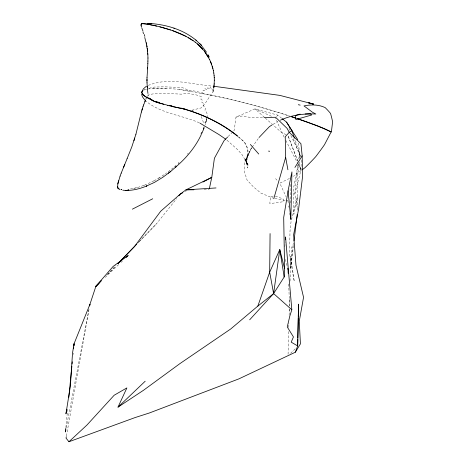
<?xml version="1.0" encoding="UTF-8"?>
<svg xmlns="http://www.w3.org/2000/svg" width="465" height="465" viewBox="0 0 465 465"><rect width="100%" height="100%" fill="white"/><g stroke="black" fill="none" stroke-linecap="round" stroke-linejoin="round"><path stroke-width="0.35" stroke-dasharray="2.33 1.74" d="M297.658 210.25L294.833 194.044L301.035 169.783L301.244 160.006M288.079 354.266L288.701 331.068M288.8 327.441L288.916 323.094M289.125 315.119L289.282 309.318M289.381 305.697L289.596 297.722M290.038 281.046L291.607 247.008L292.805 246.77L293.473 241.829M284.83 246.839L285.132 242.596M73.243 354.458L73.348 353.028M294.833 194.044L296.263 177.816L298.007 165.127M65.873 427.62L67.71 408.822M298.013 164.976L293.531 188.261L293.863 214.313L297.437 196.579L291.049 221.625L290.015 230.925L289.503 254.483L294.258 281.447L290.573 256.105L290.73 268.072L292.805 246.77M238.15 136.733A115.279 73.935 10.5 0 1 244.177 142.121A36.096 22.047 13 0 1 247.711 150.898L246.712 164.186L246.473 158.768L247.833 168.005L245.072 158.646L247.13 163.418C241.829 152.642 252.018 173.183 246.13 161.378M290.474 184.442L290.067 187.936L290.433 202.862M290.73 268.072L293.502 245.148M281.604 118.186L277.756 115.128L254.977 108.92L236.017 117.087L234.186 130.438L233.174 131.456M298.879 158.78L299.559 153.845L300.407 156.577M299.605 161.913L297.187 179.095L297.612 207.506M298.983 158.588L299.733 153.619L294.909 139.512M213.336 90.658L213.633 88.856M66.437 435.972L89.141 308.667M66.274 427.684L89.088 308.655M213.389 89.815L212.877 92.244A16.019 9.19 7.2 0 0 210.32 86.943L209.709 89.332L207.82 87.728L207.187 90.007L204.902 88.548L204.344 90.815L203.129 90.193L202.275 93.221L196.835 91.454L187.558 89.89L182.844 87.792L177.944 87.408L164.441 86.827L154.415 87.06L150.253 87.972L148.951 88.798L148.149 89.966M206.972 117.808L207.413 115.895A15.7 9.097 16.6 0 0 205.007 110.286L205.46 107.781L203.629 106.078L204.007 103.66L201.758 102.201L202.147 100.016L200.944 99.405L201.328 96.569L195.905 94.802L186.657 93.227L181.385 94.163L167.249 93.413L155.932 93.436L148.94 94.598M205.303 123.719L206.809 118.476A15.769 9.137 17.6 0 1 204.333 123.184L203.624 123.039L200.903 115.436M206.111 121.121L206.815 118.494M206.541 120.243L205.21 124.823M247.531 155.205L246.02 159.251L244.77 161.123L244.369 171.631L247.066 180.013L253.39 186.849L260.917 193.109L273.17 198.16M246.293 159.233L251.513 147.917L245.049 161.105C247.287 158.222 248.386 154.514 247.984 150.875A36.101 22.047 13.1 0 0 244.445 142.098A115.291 73.941 10.5 0 0 238.417 136.716M145.528 99.464L146.074 98.214M247.217 157.251L249.659 151.671L246.409 158.983M145.975 99.289L146.492 98.208M147.266 96.569L147.684 95.749M250.67 149.329L251.815 147.69M252.193 147.143L258.633 138.064M276.594 116.599L277.756 115.128M138.82 242.073L156.635 223.613L176.717 198.538M187.395 154.171L188.279 153.136M107.438 274.397L109.444 272.321M109.949 271.804L115.971 265.585M137.559 243.305L139.064 241.748M139.564 241.23L156.635 223.613M107.38 274.478L115.378 266.242M228.135 136.524L232.669 131.961M290.619 353.249L295.781 348.308M105.264 277.373L118.813 264.457M120.894 262.469L122.458 260.981M176.177 165.238L173.614 167.47M173.166 167.819L169.969 170.423M169.963 170.405L165.43 173.77M301.198 170.585L293.421 176.328M162.239 175.939L164.889 174.143M143.499 90.408L144.51 89.762M159.53 177.63L157.275 178.99L162.239 175.921M273.054 124.329L277.878 121.493M153.996 180.809L156.781 179.263M185.326 191.406L186.587 190.737M289.457 178.479L279.785 183.169L286.085 196.73M153.991 180.786L145.4 184.814M148.294 85.397C169.033 76.841 191.365 84.409 212.639 86.13M143.644 185.448L139.523 186.918M143.65 185.471L145.394 184.797M139.517 186.901L133.565 188.511M136.745 187.691L127.799 189.493L130.566 189.104M144.266 89.791L146.678 89.228M191.83 110.257L201.299 107.874L204.955 103.788L210.819 94.726A16.165 9.254 6.2 0 0 213.394 89.757M273.281 196.079L270.537 196.567L269.81 203.658L283.633 201.665L283.069 198.933L274.652 195.841M236.017 117.087L242.12 116.018L251.693 117.668L263.277 117.476M147.882 88.949L159.512 88.158L167.429 88.466M152.851 88.379C165.505 87.902 178.223 88.896 190.662 91.268M204.065 189.714L209.14 189.679M178.979 89.402L213.406 95.616A673.541 647.152 19.3 0 1 258.406 106.555L269.555 109.757A673.541 647.152 19.3 0 1 289.771 116.081M285.074 200.369L274.362 198.398M201.804 93.372L213.156 95.639A673.361 647.03 19 0 1 258.151 106.578L269.293 109.781A673.361 647.03 19 0 1 290.073 116.291M286.266 200.566L287.469 200.863M199.351 122.812C181.832 115.146 161.372 113.64 146.091 101.289M286.103 134.658L281.866 132.787L264.655 117.511M271.467 116.297L254.977 108.92L264.12 117.035M191.58 110.252L193.399 111.106M226.949 140.18L237.737 149.742L242.375 155.083L248.037 165.081L246.241 161.663L247.799 164.686M275.553 178.636L276.966 180.147M284.179 137.251L275.425 118.064M285.83 140.442L297.728 163.401M298.059 164.04L301.035 169.783L298.751 163.779M290.811 135.559L299.733 153.619L300.309 156.903L292.648 136.855M289.05 128.148L290.166 130.828M297.693 161.035L287.922 135.466L297.74 161.111M298.722 163.727L301.035 169.783M285.312 259.383L287.138 266.143M287.812 200.299L288.259 203.1M288.707 205.902L288.934 207.303M298.239 143.081L300.309 156.903M288.672 284.028L289.59 306.127M289.654 308.958L289.742 312.497M179.008 162.669L178.159 163.459L179.013 162.686"/><path stroke-width="0.7" d="M270.078 233.575L269.677 272.17L273.606 293.589L291.822 309.76L289.823 316.031L287.26 326.959L293.438 336.933L291.2 342.164L297.67 345.931L295.351 352.214L238.836 378.894L149.457 412.949L135.094 417.57L68.942 441.75L66.053 438.117L66.309 436.687M147.899 61.118L147.963 57.986M297.809 339.45L297.67 345.931L298.553 304.151L298.292 316.398M297.838 338.009L298.263 317.839M147.016 77.731L146.975 80.881M147.847 63.438L147.905 61.06M117.633 186.5L117.633 186.581A3.772 3.749 34.8 0 0 117.657 186.913A3.772 3.749 34.8 0 0 117.697 187.238A3.772 3.749 34.8 0 0 117.767 187.564A3.772 3.749 34.8 0 0 117.848 187.883L118.279 188.377L117.883 187.866A2.319 0.831 78.6 0 1 117.802 187.546A2.319 0.831 78.6 0 1 117.738 187.215A2.319 0.831 78.7 0 1 117.68 186.889L117.825 183.902L120.098 176.072M290.387 216.405L290.834 219.207L291.933 171.852L288.079 190.819L283.702 217.457L284.586 268.607L284.191 276.966L273.606 293.589L249.659 319.821M214.324 80.125L214.162 83.845M147.655 67.57L147.853 63.385M147.01 77.789L147.597 68.837M147.597 68.896L147.661 67.518M214.08 84.979L214.167 83.787M285.336 239.766L285.539 236.935L291.822 309.76M73.894 345.884L74.057 343.74L89.908 304.377L95.889 286.312L113.152 266.404L128.189 255.518L126.102 257.505M65.803 428.346L65.455 431.962L65.861 429.823M68.837 397.25L71.872 366.158M72.081 363.99L72.296 361.817M73.563 348.802L73.708 347.355M73.848 345.908L74.057 343.74L72.523 353.016L70.372 385.967L65.949 413.85L66.693 409.659M213.731 88.251L214.016 85.827M213.79 87.408L214.086 84.921M294.019 240.847L297.222 214.336M141.779 23.576A2.773 1.104 83.1 0 1 141.935 23.529L142.836 23.541L142.011 23.674M209.43 188.308L211.778 177.363L214.4 158.274L224.101 140.581L227.629 137.03M117.825 183.925L118.558 180.763M141.395 111.995L135.919 134.251M141.401 112.013L143.011 106.683M273.769 198.741L285.65 157.362L285.237 136.768L289.218 132.333L291.921 130.775L286.545 122.121L282.15 118.622M141.901 110.217L142.354 108.711M135.914 134.234L131.833 146.795L127.125 158.658M133.955 140.709L134.757 138.041M68.942 441.75L86.996 424.987L114.169 395.238L126.887 387.903L118 407.148L143.522 390.263L180.002 363.554L230.733 328.964L257.848 306.086L269.677 272.17L279.785 249.571L284.586 268.607M143.017 106.694L143.627 104.951M120.098 176.09L121.208 173.102M118.517 188.837L118.546 188.796C117.86 188.133 118.86 189.191 118.29 188.703A3.877 2.575 38.1 0 1 118.087 188.476L118.052 188.104L119.302 189.162M143.627 104.968L145.301 100.766M141.982 91.954L143.249 88.995L146.335 86.228M141.151 26.075L141.18 24.389M203.379 128.915L204.129 126.951M121.208 173.125L127.119 158.641M204.089 128.073L201.932 133.199M141.174 24.453L141.494 23.791A2.773 1.099 83.1 0 1 141.744 23.605M123.562 167.266L124.76 164.372M142.238 91.076L141.558 92.651C143.278 96.342 147.434 97.79 150.852 99.452M142.482 91.053L141.808 92.628C143.528 96.313 147.684 97.766 151.102 99.423M144.894 101.725L145.446 100.463M201.049 134.042L201.769 132.508M201.31 134.525C195.376 147.236 186.163 158.187 175.508 167.22L176.061 166.737L170.864 171.323L162.849 177.281L154.473 182.385L146.289 186.14L146.841 185.942C139.308 189.028 131.008 191.144 122.824 190.202M295.351 352.214L300.425 343.862L299.268 321.222L303.552 297.321L295.973 265.201L293.618 234.674L298.571 209.337L302.552 176.619L302.18 155.856L300.925 143.708L289.218 132.333L287.097 128.392L275.582 117.273L263.998 117.465M294.926 167.429L302.18 155.856M178.949 195.748L180.286 194.079L185.954 189.848L211.778 177.363L202.961 182.042M141.331 24.07L141.348 24.046A4.394 1.168 8.2 0 1 141.534 23.895A4.394 1.168 8.2 0 1 141.831 23.744M259.052 137.483L269.421 126.637L271.868 125.056M99.016 283.33L95.889 286.312L100.911 281.133M117.976 263.51L136.553 244.34M95.889 286.312L101.387 280.651M117.878 263.667L134.368 246.688L160.716 211.215L180.286 194.079L182.809 192.743M118 407.148L145.196 381.219M257.848 306.086L273.606 293.589L279.785 249.571L284.191 276.966M302.285 169.748L305.005 167.662A252.059 241.509 81.5 0 0 315.729 156.688A469.569 422.313 60.5 0 0 324.489 144.725L331.121 132.002A108.101 67.175 16.8 0 0 313.445 124.475A673.361 647.03 19 0 0 297.292 118.72M168.295 173.201L170.26 171.771M142.36 23.546L142.011 23.587L146.737 24.093M132.362 209.163L152.729 198.77M280.372 120.191C291.439 115.128 303.709 113.402 315.84 114.018L312.474 112.263L303.988 105.915C311.062 104.416 318.455 104.468 325.122 107.572A216.661 82.59 2.1 0 1 330.569 113.489A383.573 190.586 13 0 1 332.603 121.784L331.388 131.984A108.118 67.175 16.8 0 0 313.706 124.451A673.541 647.152 19.3 0 0 297.554 118.697M300.146 114.099L295.507 115.465L295.833 119.528L311.62 115.024L310.451 113.791L305.162 113.983M142.418 23.535L142.871 23.535M216.016 187.947L185.954 189.848L193.922 189.79M128.48 190.412L125.655 190.452M147.324 23.326C164.813 24.11 182.855 29.092 196.439 40.554M149.067 23.378L150.305 23.436L148.254 23.343L151.544 23.517L149.189 23.384M142.831 23.599L145.603 23.913M213.33 86.182L279.866 95.395L313.613 104.108L308.574 102.858L313.207 103.98M121.301 189.511L121.807 189.575M120.83 189.476L121.301 189.528M142.575 23.552L143.017 23.622L142.523 23.732A4.522 1.883 -15 0 1 142.255 23.692L141.901 23.738M146.155 23.936L151.886 25.034M147.364 24.134L156.589 26.087M186.302 109.432L172.224 106.514M298.298 104.718L300.187 105.119M182.088 108.659L167.749 105.398M152.776 25.145C164.18 27.772 175.625 30.911 186.017 36.41M309.737 103.131L312.346 103.8M169.551 105.404L171.527 105.91M169.295 105.433L173.247 106.439M159.85 26.825L170.481 29.958M167.993 105.404C161.558 103.335 153.909 102.742 148.812 97.923M119.296 189.145L119.627 189.255M163.854 104.3C158.989 102.637 153.328 101.928 149.434 98.318M156.385 101.591L159.559 102.649M172.277 30.504L185.285 36.032M173.834 28.103L174.538 28.365M151.439 99.719L153.287 100.434M186.017 36.351L193.115 40.682M199.979 123.167L218.881 134.507L225.839 139.273M188.488 37.712L192.254 40.106M193.115 40.624L195.207 42.193M195.213 42.135L197.317 43.873M197.317 43.815L202.787 49.174M197.834 44.256L204.269 50.947L209.576 59.491M195.817 40.002L201.339 45.303L199.613 43.448M145.034 100.324L142.464 96.836L141.581 94.337M200.775 44.698L206.547 52.243M250.379 144.458L258.743 154.037M204.275 50.888L208.582 57.561M286.545 122.121L297.722 139.628M207.843 54.504L208.843 56.381M208.233 55.242L209.233 57.125M209.581 59.433L211.552 64.141M210.581 61.63L212.871 68.436M143.028 31.167L141.854 28.069M291.921 130.775L294.45 138.169M141.273 26.366L141.529 27.226M143.005 32.114L143.551 33.765M144.26 34.515L144.836 36.404M212.232 66.1L213.394 70.709M144.76 37.467L146.272 43.507M287.684 268.171L288.23 270.2L288.05 268.95M285.65 157.362L287.922 169.777M148.149 94.854L148.3 95.709M213.4 70.651L213.807 73.075M146.481 42.745L146.696 44.082M146.957 45.739L147.149 46.907M289.939 213.604L290.16 215.004M146.434 44.03L147.126 48.72M147.951 93.5L147.44 89.466M141.011 24.819L141.098 25.476M213.807 73.017L214.098 75.423M147.481 89.17L147.207 86.263M147.353 48.447L147.632 51.162M288.079 190.819L290.834 219.207M147.271 49.778L147.655 53.876M147.341 87.833L147.016 82.828M214.098 75.365L214.231 77.271M214.231 77.213L214.266 77.777M288.056 270.467L288.184 273.321M147.783 53.12L147.847 54.765M147.853 54.707L147.963 58.044M214.266 77.725L214.319 80.183M147.01 82.886L146.975 79.416M181.245 108.264A115.279 73.935 10.5 0 1 237.627 136.297M291.456 116.75A673.361 647.03 19 0 1 295.996 118.279M180.821 108.06A115.291 73.941 10.5 0 1 237.359 135.844M291.718 116.727A673.541 647.152 19.3 0 1 296.257 118.255M89.908 304.377L89.652 305.807L89.908 304.377M143.127 23.732L142.819 23.686L143.127 23.732M269.218 151.265L268.892 151.084L269.218 151.265"/></g></svg>
